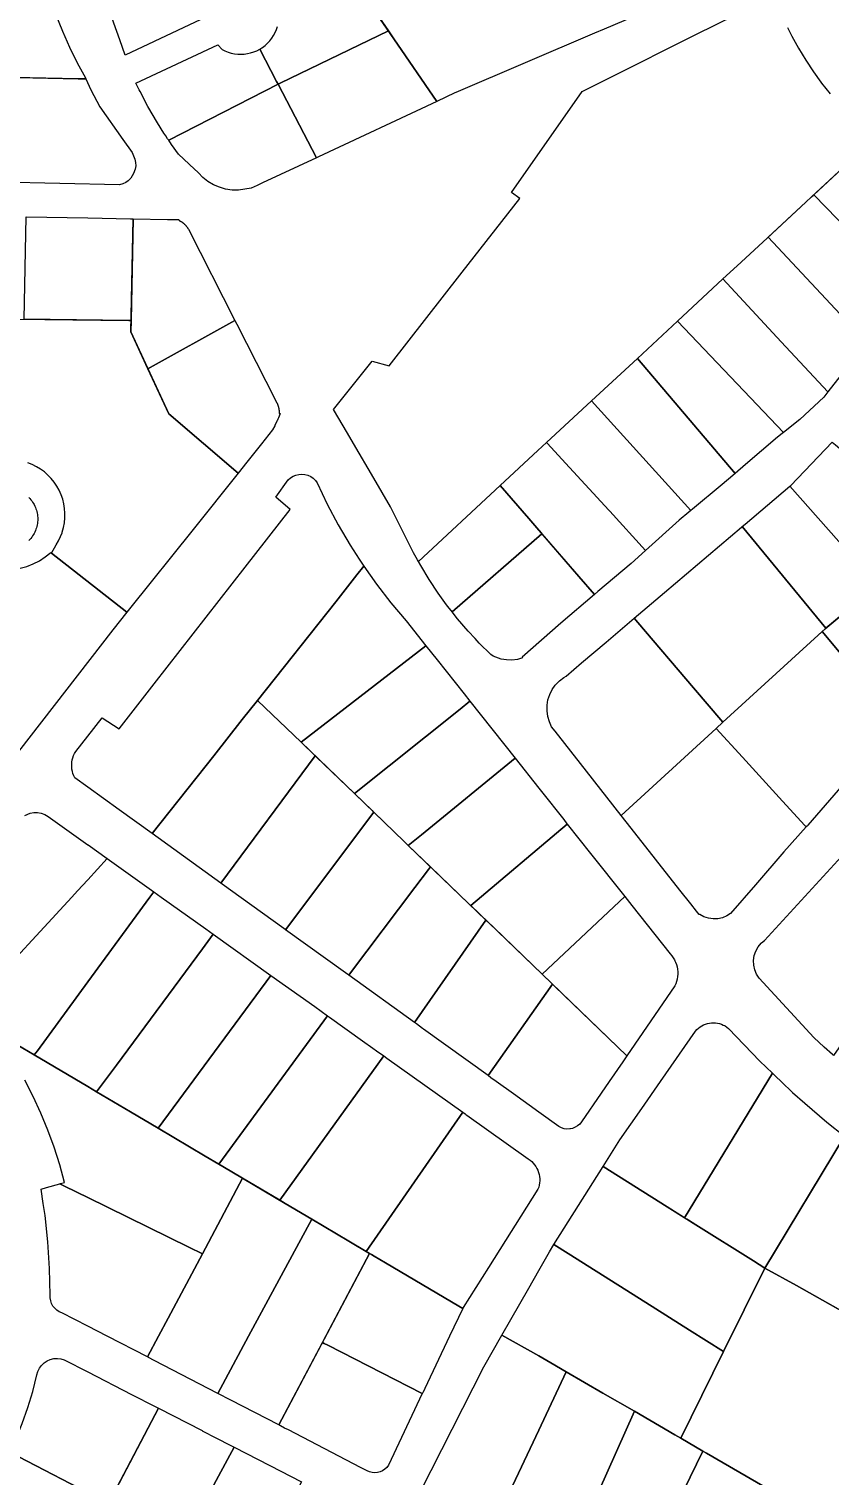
# Model space of a CAD drawing. Header units: metres. Extents: x 3 to 1027712, y 40 to 4430649.
# Drawn here: x 512892.1 to 513080.4, y 4412551.9 to 4412892.1 of the extents above; entities that cross this region are included whole.
import ezdxf

# ---------------------------------------------------------------- set-up
doc = ezdxf.new("R2010")
doc.units = ezdxf.units.M
doc.header["$MEASUREMENT"] = 0
doc.layers.add('A.ES.SDGC.CP.07003.cadastralparcel — CadastralParcel', color=1, linetype='Continuous')

msp = doc.modelspace()

# ---------------------------------------------------------------- linework, layer by layer
at = {"layer": 'A.ES.SDGC.CP.07003.cadastralparcel — CadastralParcel', "color": 7, "linetype": 'Continuous', "flags": 128}
for points in [[(512928.84, 4412917.29), (512929.59, 4412917.59), (512937.09, 4412902.13), (512936.53, 4412901.65), (512936.01, 4412901.12), (512935.54, 4412900.55), (512935.12, 4412899.94), (512934.75, 4412899.3), (512934.44, 4412898.62), (512934.2, 4412897.92), (512934.01, 4412897.2), (512933.89, 4412896.47), (512933.83, 4412895.73), (512933.84, 4412894.99), (512914.76, 4412885.93), (512913.47, 4412889.53), (512906.66, 4412908.57), (512912.66, 4412910.93), (512928.84, 4412917.29)], [(512859.76, 4412881.27), (512853.18, 4412894.28), (512854.02, 4412895.05), (512854.91, 4412896.04), (512855.72, 4412897.11), (512856.43, 4412898.24), (512857.05, 4412899.43), (512857.55, 4412900.67), (512857.95, 4412901.94), (512858.1, 4412902.66), (512858.23, 4412903.25), (512871.82, 4412901.51), (512894.63, 4412904.71), (512896.9, 4412899.22), (512897.35, 4412898.12), (512898.48, 4412895.45), (512899.98, 4412891.63), (512901.64, 4412887.87), (512903.46, 4412884.19), (512905.43, 4412880.59), (512905.53, 4412880.41), (512903.68, 4412880.4), (512861.87, 4412881.24), (512859.76, 4412881.27)], [(512951.18, 4412879.37), (512976.61, 4412891.7), (512977.9, 4412889.83), (512988, 4412875.09), (512960.21, 4412862.09), (512959.68, 4412861.85), (512950.67, 4412879.11), (512951.18, 4412879.37)], [(512937.53, 4412887.32), (512938.21, 4412886.98), (512938.93, 4412886.69), (512939.67, 4412886.46), (512940.42, 4412886.3), (512941.19, 4412886.21), (512941.96, 4412886.17), (512942.73, 4412886.21), (512943.49, 4412886.31), (512944.24, 4412886.48), (512944.98, 4412886.71), (512945.69, 4412887.01), (512946.37, 4412887.36), (512950.35, 4412879.73), (512950.67, 4412879.11), (512924.98, 4412865.94), (512924.72, 4412866.3), (512924.29, 4412866.97), (512923.85, 4412867.65), (512922.32, 4412870.04), (512920.09, 4412873.88), (512918.24, 4412877.42), (512918.04, 4412877.81), (512917.25, 4412879.35), (512936.55, 4412888.39), (512937.53, 4412887.32)], [(512885.87, 4412880.76), (512903.68, 4412880.4), (512905.53, 4412880.41), (512906.67, 4412877.78), (512908.77, 4412873.84), (512914.19, 4412866.14), (512916.36, 4412863.07), (512916.99, 4412861.51), (512917.19, 4412860.73), (512917.28, 4412859.94), (512917.11, 4412859.15), (512916.73, 4412858.11), (512916.08, 4412857.08), (512915.48, 4412856.4), (512914.9, 4412855.99), (512914.22, 4412855.69), (512913.43, 4412855.48), (512885.38, 4412856.08), (512885.87, 4412880.76)], [(512959.68, 4412861.85), (512946.99, 4412855.91), (512945.78, 4412855.35), (512944.4, 4412854.7), (512942.89, 4412854.42), (512941.38, 4412854.24), (512940.06, 4412854.25), (512939.86, 4412854.26), (512938.36, 4412854.48), (512936.9, 4412854.89), (512935.5, 4412855.5), (512934.2, 4412856.28), (512933.01, 4412857.22), (512931.96, 4412858.32), (512931.85, 4412858.46), (512931.02, 4412859.15), (512927.28, 4412862.68), (512925.67, 4412864.96), (512924.98, 4412865.94), (512950.67, 4412879.11), (512959.68, 4412861.85)], [(513096.06, 4412833.14), (513076.59, 4412853.13), (513090.96, 4412866.45), (513092.16, 4412865.46), (513093.64, 4412864.24), (513095.42, 4412862.77), (513095.88, 4412862.44), (513096.84, 4412862.88), (513097.45, 4412863.2), (513098.13, 4412863.33), (513098.82, 4412863.26), (513099.21, 4412863.12), (513099.45, 4412862.99), (513099.73, 4412862.8), (513105.5, 4412858.44), (513106.09, 4412857.37), (513106.5, 4412856.23), (513106.72, 4412855.03), (513106.74, 4412853.82), (513106.63, 4412852.9), (513106.57, 4412852.74), (513106.51, 4412852.64), (513106.29, 4412852.19), (513096.06, 4412833.14)], [(513088.47, 4412819), (513065.87, 4412843.18), (513074.76, 4412851.43), (513076.1, 4412852.67), (513076.43, 4412852.98), (513076.59, 4412853.13), (513096.06, 4412833.14), (513095.84, 4412832.73), (513095.61, 4412832.3), (513094.97, 4412831.12), (513088.47, 4412819)], [(512916.35, 4412847.51), (512916.64, 4412847.51), (512916.14, 4412823.62), (512915.9, 4412823.62), (512915.61, 4412823.62), (512891.04, 4412823.87), (512891.47, 4412847.97), (512905.95, 4412847.7), (512915.98, 4412847.52), (512916.35, 4412847.51)], [(512916.64, 4412847.51), (512924.72, 4412847.36), (512924.8, 4412847.36), (512924.81, 4412847.36), (512924.89, 4412847.36), (512924.97, 4412847.36), (512925.05, 4412847.36), (512925.14, 4412847.36), (512925.22, 4412847.36), (512925.31, 4412847.35), (512925.4, 4412847.35), (512925.42, 4412847.35), (512925.48, 4412847.35), (512925.52, 4412847.35), (512925.57, 4412847.35), (512925.65, 4412847.35), (512925.74, 4412847.35), (512925.82, 4412847.34), (512925.83, 4412847.34), (512925.91, 4412847.34), (512925.97, 4412847.34), (512925.99, 4412847.34), (512926.01, 4412847.34), (512926.07, 4412847.34), (512926.16, 4412847.34), (512926.24, 4412847.34), (512926.29, 4412847.34), (512926.33, 4412847.33), (512926.41, 4412847.33), (512926.49, 4412847.33), (512926.53, 4412847.33), (512926.58, 4412847.33), (512926.66, 4412847.33), (512926.68, 4412847.33), (512926.74, 4412847.33), (512926.82, 4412847.33), (512926.9, 4412847.33), (512926.95, 4412847.32), (512926.99, 4412847.32), (512927.03, 4412847.32), (512927.07, 4412847.32), (512927.1, 4412847.32), (512927.15, 4412847.32), (512927.22, 4412847.32), (512927.3, 4412847.32), (512927.38, 4412847.32), (512927.46, 4412847.08), (512927.53, 4412847.04), (512927.61, 4412847), (512927.68, 4412846.96), (512927.76, 4412846.92), (512927.83, 4412846.87), (512927.9, 4412846.83), (512927.98, 4412846.78), (512928.05, 4412846.74), (512928.12, 4412846.69), (512928.19, 4412846.64), (512928.26, 4412846.59), (512928.32, 4412846.54), (512928.39, 4412846.49), (512928.46, 4412846.43), (512928.52, 4412846.38), (512928.59, 4412846.32), (512928.65, 4412846.26), (512928.71, 4412846.21), (512928.77, 4412846.15), (512928.83, 4412846.09), (512928.89, 4412846.03), (512928.95, 4412845.96), (512929.01, 4412845.9), (512929.06, 4412845.83), (512929.12, 4412845.77), (512929.17, 4412845.7), (512929.22, 4412845.64), (512929.27, 4412845.57), (512929.32, 4412845.5), (512929.37, 4412845.43), (512929.42, 4412845.36), (512929.47, 4412845.29), (512929.51, 4412845.21), (512929.55, 4412845.14), (512929.6, 4412845.07), (512929.61, 4412845.04), (512940.56, 4412823.55), (512939.15, 4412822.77), (512921.32, 4412812.93), (512920.07, 4412812.24), (512916.09, 4412820.88), (512916.64, 4412847.51)], [(513065.64, 4412842.97), (513065.87, 4412843.18), (513088.47, 4412819), (513088.3, 4412818.68), (513087.86, 4412817.86), (513084.81, 4412812.97), (513079.92, 4412806.82), (513068.98, 4412818.59), (513055.26, 4412833.35), (513058.63, 4412836.47), (513065.64, 4412842.97)], [(513055.26, 4412833.35), (513068.98, 4412818.59), (513079.92, 4412806.82), (513078.94, 4412805.59), (513073.37, 4412800.31), (513069.46, 4412797.26), (513044.6, 4412823.46), (513055.26, 4412833.35)], [(512921.32, 4412812.93), (512939.15, 4412822.77), (512940.56, 4412823.55), (512940.97, 4412822.75), (512947.79, 4412809.34), (512950.41, 4412804.2), (512950.44, 4412804.12), (512950.48, 4412804.04), (512950.52, 4412803.96), (512950.55, 4412803.88), (512950.59, 4412803.8), (512950.62, 4412803.72), (512950.65, 4412803.63), (512950.68, 4412803.55), (512950.71, 4412803.47), (512950.73, 4412803.38), (512950.76, 4412803.3), (512950.78, 4412803.21), (512950.8, 4412803.13), (512950.82, 4412803.04), (512950.84, 4412802.96), (512950.86, 4412802.87), (512950.88, 4412802.78), (512950.89, 4412802.7), (512950.9, 4412802.61), (512950.92, 4412802.52), (512950.93, 4412802.43), (512950.93, 4412802.35), (512950.94, 4412802.26), (512950.95, 4412802.17), (512950.95, 4412802.08), (512950.95, 4412801.99), (512950.95, 4412801.91), (512950.95, 4412801.82), (512950.95, 4412801.73), (512951.2, 4412801.71), (512951.11, 4412801.49), (512951.08, 4412801.41), (512951.04, 4412801.33), (512951.01, 4412801.25), (512950.98, 4412801.17), (512950.94, 4412801.09), (512950.91, 4412801.02), (512950.88, 4412800.94), (512950.84, 4412800.86), (512950.81, 4412800.78), (512950.78, 4412800.7), (512950.66, 4412800.42), (512950.53, 4412800.14), (512950.49, 4412800.06), (512950.45, 4412799.99), (512950.41, 4412799.91), (512950.37, 4412799.83), (512950.33, 4412799.75), (512950.29, 4412799.67), (512950.25, 4412799.59), (512950.21, 4412799.51), (512950.18, 4412799.43), (512950.14, 4412799.35), (512950.1, 4412799.27), (512950.06, 4412799.2), (512950.02, 4412799.12), (512949.98, 4412799.04), (512949.94, 4412798.96), (512949.91, 4412798.88), (512949.89, 4412798.84), (512949.41, 4412797.88), (512946.76, 4412794.57), (512943.32, 4412790.26), (512941.27, 4412787.7), (512924.98, 4412801.61), (512920.07, 4412812.24), (512921.32, 4412812.93)], [(513044.6, 4412823.46), (513069.46, 4412797.26), (513069.16, 4412797.03), (513068.07, 4412796.18), (513060.58, 4412789.73), (513058.12, 4412787.62), (513035.14, 4412814.68), (513044.6, 4412823.46)], [(513035.14, 4412814.68), (513058.12, 4412787.62), (513057.55, 4412787.12), (513055.08, 4412785), (513048.11, 4412779.22), (513047.71, 4412778.89), (513024.36, 4412804.68), (513035.14, 4412814.68)], [(513024.36, 4412804.68), (513047.71, 4412778.89), (513047.27, 4412778.52), (513045, 4412776.64), (513037.07, 4412769.53), (513028.64, 4412778.76), (513028.44, 4412778.98), (513018.23, 4412790.08), (513014.01, 4412794.68), (513013.81, 4412794.89), (513024.36, 4412804.68)], [(513013.81, 4412794.89), (513014.01, 4412794.68), (513018.23, 4412790.08), (513028.44, 4412778.98), (513028.64, 4412778.76), (513037.07, 4412769.53), (513033.67, 4412766.48), (513025.87, 4412759.85), (513025.07, 4412759.16), (513021.42, 4412763.38), (513011.05, 4412775.37), (513009.61, 4412777.03), (513002.89, 4412784.76), (513011.76, 4412792.99), (513013.81, 4412794.89)], [(513071.2, 4412784.82), (513080.96, 4412794.97), (513081.7, 4412794.34), (513106.18, 4412773.66), (513104.61, 4412772.31), (513099.02, 4412767.62), (513091.77, 4412761.52), (513091.57, 4412761.34), (513070.98, 4412784.64), (513071.2, 4412784.82)], [(512969.75, 4412767.49), (512970.65, 4412766.1), (512970.84, 4412765.83), (512969.2, 4412763.76), (512964.23, 4412757.48), (512945.86, 4412734.27), (512942.28, 4412729.75), (512935.58, 4412721.27), (512921.09, 4412702.96), (512913.36, 4412708.53), (512905.95, 4412713.86), (512902.9, 4412716.06), (512902.66, 4412716.55), (512902.47, 4412717.06), (512902.33, 4412717.59), (512902.23, 4412718.12), (512902.17, 4412718.66), (512902.17, 4412719.21), (512902.21, 4412719.75), (512902.3, 4412720.29), (512902.44, 4412720.81), (512902.62, 4412721.33), (512902.85, 4412721.82), (512903.12, 4412722.29), (512905.95, 4412725.89), (512909.33, 4412730.19), (512913.31, 4412727.61), (512921.56, 4412738.18), (512942.94, 4412765.6), (512953.5, 4412779.15), (512950.18, 4412782.08), (512953.09, 4412786.09), (512953.62, 4412786.57), (512954.22, 4412786.96), (512954.88, 4412787.25), (512955.58, 4412787.42), (512956.3, 4412787.47), (512957.01, 4412787.4), (512957.7, 4412787.21), (512958.35, 4412786.9), (512958.94, 4412786.49), (512959.45, 4412785.99), (512959.87, 4412785.41), (512962.25, 4412780.41), (512964.85, 4412775.52), (512967.65, 4412770.75), (512969.75, 4412767.49)], [(513002.89, 4412784.76), (513009.61, 4412777.03), (513011.05, 4412775.37), (513012.49, 4412773.7), (513012.72, 4412773.44), (512991.57, 4412755.11), (512991.34, 4412755.4), (512990.53, 4412756.43), (512989.9, 4412757.3), (512988.29, 4412759.52), (512986.19, 4412762.7), (512984.21, 4412765.96), (512983.67, 4412766.94), (513002.89, 4412784.76)], [(513079.44, 4412751.26), (513059.78, 4412775.13), (513060.45, 4412775.7), (513070.98, 4412784.64), (513091.57, 4412761.34), (513089.38, 4412759.51), (513079.44, 4412751.26)], [(513059.64, 4412775.01), (513059.78, 4412775.13), (513079.44, 4412751.26), (513079.25, 4412751.1), (513077.64, 4412749.63), (513055.26, 4412729.13), (513048.32, 4412737.25), (513035.25, 4412752.56), (513034.39, 4412753.57), (513041.54, 4412759.64), (513059.64, 4412775.01)], [(513012.72, 4412773.44), (513021.42, 4412763.38), (513025.07, 4412759.16), (513017.14, 4412752.42), (513008.03, 4412744.44), (513008.18, 4412744.3), (513006.95, 4412743.93), (513005.67, 4412743.75), (513004.38, 4412743.78), (513003.12, 4412744), (513001.9, 4412744.42), (513001.23, 4412744.66), (513000.68, 4412745.07), (512997.97, 4412747.75), (512996.99, 4412748.81), (512995.37, 4412750.55), (512992.89, 4412753.44), (512991.57, 4412755.11), (513012.72, 4412773.44)], [(512915.15, 4412755.01), (512911.86, 4412750.88), (512889.65, 4412722.23), (512858.03, 4412746.98), (512858.55, 4412747.66), (512875.53, 4412769.9), (512880.15, 4412767.47), (512880.63, 4412767.16), (512881.76, 4412766.53), (512882.06, 4412766.38), (512883.58, 4412765.79), (512885.16, 4412765.39), (512886.78, 4412765.19), (512888.41, 4412765.18), (512890.03, 4412765.38), (512891.61, 4412765.77), (512893.14, 4412766.35), (512894.58, 4412767.11), (512895.91, 4412768.05), (512897.27, 4412769.01), (512897.39, 4412768.91), (512915.15, 4412755.01)], [(512956.09, 4412724.43), (512945.86, 4412734.27), (512964.23, 4412757.48), (512969.2, 4412763.76), (512970.84, 4412765.83), (512973.84, 4412761.58), (512977.23, 4412757.2), (512980.8, 4412752.97), (512985.44, 4412747.12), (512956.09, 4412724.43)], [(513096.93, 4412728.5), (513078.56, 4412750.48), (513079.25, 4412751.1), (513088.78, 4412759.01), (513089.38, 4412759.51), (513107.19, 4412737.49), (513106.43, 4412736.87), (513105.77, 4412736.33), (513099.65, 4412731.06), (513096.93, 4412728.5)], [(513014.99, 4412728.04), (513014.49, 4412729.27), (513014.1, 4412730.53), (513013.91, 4412731.83), (513013.92, 4412733.14), (513014.13, 4412734.44), (513014.53, 4412735.69), (513015.12, 4412736.86), (513015.8, 4412737.83), (513015.88, 4412737.93), (513016.8, 4412738.87), (513017.84, 4412739.67), (513018.43, 4412740.01), (513022.03, 4412743.07), (513027.79, 4412747.97), (513034.39, 4412753.57), (513035.25, 4412752.56), (513048.32, 4412737.25), (513055.26, 4412729.13), (513053.69, 4412727.69), (513031.35, 4412707.23), (513023.15, 4412717.66), (513018.07, 4412724.12), (513015.8, 4412727.01), (513014.99, 4412728.04)], [(513077.64, 4412749.63), (513078.56, 4412750.48), (513096.93, 4412728.5), (513096.05, 4412727.67), (513094.71, 4412726.41), (513087.44, 4412719.06), (513075.25, 4412704.96), (513075.1, 4412704.81), (513074.83, 4412704.52), (513074.43, 4412704.96), (513068.51, 4412711.45), (513059.87, 4412720.92), (513053.69, 4412727.69), (513055.26, 4412729.13), (513077.64, 4412749.63)], [(512968.63, 4412712.36), (512956.09, 4412724.43), (512985.44, 4412747.12), (512988.06, 4412743.81), (512994.4, 4412735.82), (512995.77, 4412734.09), (512993.46, 4412732.24), (512968.63, 4412712.36)], [(512937.2, 4412691.35), (512921.09, 4412702.96), (512935.58, 4412721.27), (512942.28, 4412729.75), (512945.86, 4412734.27), (512956.09, 4412724.43), (512959.43, 4412721.22), (512937.2, 4412691.35)], [(512980.35, 4412701.09), (512968.63, 4412712.36), (512993.46, 4412732.24), (512995.77, 4412734.09), (513006.43, 4412720.66), (512984.39, 4412702.7), (512981.3, 4412700.18), (512980.35, 4412701.09)], [(513047.68, 4412686.46), (513045.16, 4412689.66), (513033.71, 4412704.23), (513031.35, 4412707.23), (513053.69, 4412727.69), (513059.87, 4412720.92), (513068.51, 4412711.45), (513074.43, 4412704.96), (513074.83, 4412704.52), (513069.6, 4412698.7), (513062.88, 4412690.93), (513057.06, 4412684.2), (513056.14, 4412683.6), (513055.12, 4412683.18), (513054.03, 4412682.94), (513052.93, 4412682.91), (513051.84, 4412683.07), (513050.79, 4412683.43), (513049.82, 4412683.97), (513049.67, 4412683.95), (513049.34, 4412684.34), (513049.04, 4412684.73), (513047.68, 4412686.46)], [(512973.06, 4412708.1), (512973.18, 4412707.98), (512952.47, 4412680.35), (512952.35, 4412680.43), (512952.05, 4412680.65), (512941.98, 4412687.9), (512937.57, 4412691.08), (512937.2, 4412691.35), (512959.43, 4412721.22), (512959.74, 4412720.91), (512968.63, 4412712.36), (512972.77, 4412708.38), (512973.06, 4412708.1)], [(513018.6, 4412705.3), (513018.67, 4412705.21), (512995.97, 4412686.06), (512995.85, 4412686.17), (512995.45, 4412686.56), (512981.3, 4412700.18), (512984.39, 4412702.7), (513006.43, 4412720.66), (513011.96, 4412713.68), (513012.62, 4412712.84), (513017.84, 4412706.26), (513018.6, 4412705.3)], [(512973.18, 4412707.98), (512980.35, 4412701.09), (512981.3, 4412700.18), (512986.5, 4412695.17), (512986.02, 4412694.53), (512982.85, 4412690.32), (512967.72, 4412670.27), (512967.28, 4412669.68), (512966.51, 4412670.23), (512952.47, 4412680.35), (512973.18, 4412707.98)], [(513018.67, 4412705.21), (513024.14, 4412698.31), (513032.21, 4412688.14), (513012.77, 4412669.89), (512995.97, 4412686.06), (513018.67, 4412705.21)], [(512910.52, 4412697.08), (512921.45, 4412689.28), (512920.56, 4412688.06), (512905.95, 4412668.1), (512894.11, 4412651.93), (512893.38, 4412650.93), (512888.04, 4412654.09), (512883.55, 4412656.75), (512881.61, 4412659.29), (512878.85, 4412662.6), (512878.76, 4412662.7), (512880.73, 4412664.83), (512902.19, 4412688.06), (512903.52, 4412689.5), (512905.95, 4412692.13), (512910.52, 4412697.08)], [(513101.54, 4412682.98), (513101.98, 4412682.63), (513102.92, 4412681.89), (513081.28, 4412650.79), (513081.03, 4412651.02), (513079.08, 4412652.79), (513076.62, 4412655.03), (513063.74, 4412668.97), (513063.14, 4412669.91), (513062.72, 4412670.95), (513062.49, 4412672.05), (513062.46, 4412673.17), (513062.62, 4412674.28), (513062.98, 4412675.34), (513063.53, 4412676.32), (513064.24, 4412677.18), (513064.31, 4412677.25), (513064.99, 4412677.84), (513083.13, 4412697.55), (513095.78, 4412687.54), (513101.54, 4412682.98)], [(512982.77, 4412658.52), (512967.28, 4412669.68), (512967.72, 4412670.27), (512982.85, 4412690.32), (512986.02, 4412694.53), (512986.5, 4412695.17), (512995.45, 4412686.56), (512999.56, 4412682.6), (512982.77, 4412658.52)], [(512921.45, 4412689.28), (512923.17, 4412688.06), (512933.68, 4412680.56), (512935.42, 4412679.32), (512932.89, 4412675.9), (512912.67, 4412648.51), (512908.04, 4412642.25), (512905.95, 4412643.49), (512893.38, 4412650.93), (512894.11, 4412651.93), (512905.95, 4412668.1), (512920.56, 4412688.06), (512921.45, 4412689.28)], [(513032.68, 4412650.73), (513012.77, 4412669.89), (513032.21, 4412688.14), (513033.86, 4412686.06), (513042.89, 4412674.68), (513043.26, 4412674.24), (513043.59, 4412673.76), (513043.88, 4412673.26), (513043.97, 4412673.08), (513044.13, 4412672.74), (513044.33, 4412672.2), (513044.48, 4412671.65), (513044.59, 4412671.08), (513044.64, 4412670.5), (513044.65, 4412669.93), (513044.61, 4412669.35), (513044.52, 4412668.78), (513044.38, 4412668.22), (513044.19, 4412667.68), (513043.96, 4412667.15), (513032.68, 4412650.73)], [(513000.05, 4412646.07), (512984.85, 4412657.02), (512984.67, 4412657.15), (512983.21, 4412658.21), (512982.77, 4412658.52), (512999.56, 4412682.6), (512999.89, 4412682.28), (513001.37, 4412680.86), (513012.77, 4412669.89), (513015.19, 4412667.56), (513000.05, 4412646.07)], [(512935.42, 4412679.32), (512949.01, 4412669.63), (512930.91, 4412645.12), (512922.48, 4412633.7), (512915.99, 4412637.54), (512908.04, 4412642.25), (512912.67, 4412648.51), (512932.89, 4412675.9), (512935.42, 4412679.32)], [(512936.73, 4412625.26), (512933.53, 4412627.15), (512922.48, 4412633.7), (512930.91, 4412645.12), (512949.01, 4412669.63), (512959.29, 4412662.3), (512962.29, 4412660.16), (512936.73, 4412625.26)], [(513015.7, 4412667.07), (513032.68, 4412650.73), (513031.72, 4412649.32), (513028.53, 4412644.68), (513026.63, 4412641.91), (513022.02, 4412635.19), (513021.58, 4412634.69), (513021.08, 4412634.26), (513020.5, 4412633.92), (513019.88, 4412633.68), (513019.43, 4412633.58), (513019.23, 4412633.54), (513018.57, 4412633.52), (513017.91, 4412633.6), (513017.27, 4412633.79), (513016.68, 4412634.08), (513011.96, 4412637.48), (513006, 4412641.77), (513001.97, 4412644.68), (513000.71, 4412645.59), (513000.05, 4412646.07), (513015.19, 4412667.56), (513015.7, 4412667.07)], [(512951.08, 4412616.76), (512942.35, 4412621.93), (512937.69, 4412624.69), (512936.73, 4412625.26), (512962.29, 4412660.16), (512962.78, 4412659.81), (512970.54, 4412654.28), (512972.95, 4412652.55), (512973.83, 4412651.92), (512975.51, 4412650.73), (512951.08, 4412616.76)], [(513046.24, 4412612.66), (513042.16, 4412615.22), (513027.07, 4412624.68), (513031.05, 4412631), (513036.16, 4412638.35), (513040.56, 4412644.68), (513048.81, 4412656.54), (513049.14, 4412656.89), (513049.49, 4412657.22), (513049.87, 4412657.52), (513050.27, 4412657.78), (513050.7, 4412658), (513051.14, 4412658.18), (513051.6, 4412658.33), (513052.07, 4412658.43), (513052.54, 4412658.49), (513053.02, 4412658.51), (513053.5, 4412658.48), (513053.98, 4412658.42), (513054.45, 4412658.31), (513054.9, 4412658.16), (513055.34, 4412657.97), (513055.63, 4412657.82), (513055.77, 4412657.74), (513056.17, 4412657.48), (513056.54, 4412657.18), (513063.91, 4412649.47), (513066.89, 4412646.63), (513046.24, 4412612.66)], [(512971.39, 4412604.74), (512967.35, 4412607.12), (512958.59, 4412612.31), (512952.36, 4412616), (512951.08, 4412616.76), (512975.51, 4412650.73), (512976.28, 4412650.18), (512994.09, 4412637.48), (512971.39, 4412604.74)], [(513067.64, 4412645.91), (513068.99, 4412644.62), (513071.62, 4412642.1), (513074.51, 4412639.59), (513079.66, 4412635.1), (513083.82, 4412631.8), (513065.13, 4412600.84), (513062.42, 4412602.53), (513048.85, 4412611.02), (513047.14, 4412612.09), (513046.75, 4412612.33), (513046.24, 4412612.66), (513066.89, 4412646.63), (513067.64, 4412645.91)], [(512994.67, 4412637.07), (512994.85, 4412636.94), (512995.08, 4412636.77), (513009.51, 4412626.48), (513009.92, 4412626.19), (513010.31, 4412625.86), (513010.66, 4412625.5), (513010.99, 4412625.12), (513011.28, 4412624.7), (513011.29, 4412624.69), (513011.53, 4412624.26), (513011.75, 4412623.81), (513011.92, 4412623.33), (513012.05, 4412622.84), (513012.14, 4412622.35), (513012.19, 4412621.84), (513012.19, 4412621.34), (513012.15, 4412620.83), (513012.07, 4412620.34), (513011.95, 4412619.85), (513011.78, 4412619.37), (513000.16, 4412600.98), (512994.21, 4412591.55), (512994.09, 4412591.29), (512993.15, 4412591.85), (512975.91, 4412602.05), (512973.3, 4412603.6), (512972.61, 4412604.01), (512972.21, 4412604.25), (512971.39, 4412604.74), (512994.09, 4412637.48), (512994.67, 4412637.07)], [(513065.13, 4412600.84), (513083.82, 4412631.8), (513084.33, 4412631.39), (513085.14, 4412630.75), (513086.94, 4412629.32), (513088.01, 4412628.47), (513096.42, 4412622.4), (513100.47, 4412619.74), (513102.63, 4412618.33), (513084.26, 4412590.16), (513072.51, 4412596.72), (513065.13, 4412600.84)], [(513027.07, 4412624.68), (513042.16, 4412615.22), (513046.75, 4412612.33), (513048.85, 4412611.02), (513062.42, 4412602.53), (513065.13, 4412600.84), (513055.4, 4412581.18), (513047.36, 4412586.26), (513037.14, 4412592.72), (513018.91, 4412604.24), (513015.53, 4412606.38), (513027.07, 4412624.68)], [(512942.35, 4412621.93), (512952.36, 4412616), (512958.59, 4412612.31), (512943.75, 4412584.8), (512936.51, 4412571.37), (512921.57, 4412579.12), (512920.26, 4412579.8), (512919.99, 4412579.94), (512922.58, 4412584.8), (512924.86, 4412589.09), (512932.89, 4412604.17), (512942.35, 4412621.93)], [(512899.39, 4412620.65), (512900.17, 4412620.27), (512903.54, 4412618.61), (512905.95, 4412617.42), (512929.71, 4412605.73), (512932.89, 4412604.17), (512924.86, 4412589.09), (512922.58, 4412584.8), (512919.99, 4412579.94), (512910.53, 4412584.8), (512905.95, 4412587.15), (512899.84, 4412590.29), (512899.23, 4412590.56), (512898.67, 4412590.92), (512898.18, 4412591.38), (512897.77, 4412591.91), (512897.45, 4412592.5), (512897.24, 4412593.14), (512897.13, 4412593.8), (512897.13, 4412594.47), (512896.99, 4412600.73), (512896.59, 4412606.98), (512895.91, 4412613.21), (512895.48, 4412616.02), (512894.97, 4412619.4), (512896.25, 4412619.76), (512899.39, 4412620.65)], [(512950.84, 4412563.95), (512939.62, 4412569.76), (512936.51, 4412571.37), (512943.75, 4412584.8), (512958.59, 4412612.31), (512967.35, 4412607.12), (512972.21, 4412604.25), (512950.84, 4412563.95)], [(512961.29, 4412583.67), (512972.21, 4412604.25), (512972.61, 4412604.01), (512973.3, 4412603.6), (512975.91, 4412602.05), (512993.15, 4412591.85), (512994.09, 4412591.29), (512991, 4412584.8), (512985.18, 4412572.55), (512984.69, 4412571.53), (512984.59, 4412571.33), (512962.4, 4412582.7), (512961.55, 4412583.13), (512961.12, 4412583.35), (512961.29, 4412583.67)], [(513015.53, 4412606.38), (513018.91, 4412604.24), (513037.14, 4412592.72), (513047.36, 4412586.26), (513055.4, 4412581.18), (513047.79, 4412565.79), (513045.34, 4412560.84), (513043.97, 4412561.64), (513034.45, 4412567.16), (513027.06, 4412571.45), (513018.44, 4412576.45), (513014.78, 4412578.58), (513011.96, 4412580.21), (513003.31, 4412585.06), (513009.6, 4412596.13), (513011.96, 4412600.28), (513014.46, 4412604.68), (513015.53, 4412606.38)], [(513065.13, 4412600.84), (513072.51, 4412596.72), (513085.32, 4412589.56), (513087.01, 4412588.61), (513094.42, 4412584.47), (513103.39, 4412579.47), (513097.72, 4412568.66), (513082.38, 4412539.33), (513077.73, 4412542.02), (513066.7, 4412548.43), (513063.12, 4412550.51), (513051.39, 4412557.32), (513050.57, 4412557.8), (513045.34, 4412560.84), (513047.79, 4412565.79), (513055.4, 4412581.18), (513065.13, 4412600.84)], [(513014.78, 4412578.58), (513018.44, 4412576.45), (513011.96, 4412562.71), (513000.39, 4412538.17), (512986.1, 4412545.61), (512985.64, 4412546), (512985.26, 4412546.47), (512984.97, 4412546.99), (512984.77, 4412547.56), (512984.66, 4412548.15), (512984.66, 4412548.75), (512984.77, 4412549.34), (512984.97, 4412549.91), (512986.65, 4412553.21), (512999.09, 4412577.63), (513003.31, 4412585.06), (513011.96, 4412580.21), (513014.78, 4412578.58)], [(512984.59, 4412571.33), (512976.61, 4412554.5), (512976.24, 4412553.98), (512975.78, 4412553.53), (512975.26, 4412553.17), (512974.68, 4412552.9), (512974.06, 4412552.74), (512973.43, 4412552.68), (512972.79, 4412552.74), (512972.18, 4412552.9), (512971.6, 4412553.17), (512970.03, 4412553.98), (512953.1, 4412562.77), (512952.23, 4412563.22), (512951.28, 4412563.72), (512950.84, 4412563.95), (512961.12, 4412583.35), (512961.55, 4412583.13), (512962.4, 4412582.7), (512984.59, 4412571.33)], [(512921.78, 4412568.28), (512922.59, 4412567.87), (512910.81, 4412545.48), (512909.94, 4412545.94), (512887.67, 4412557.53), (512889.05, 4412560.55), (512890.53, 4412564.26), (512891.85, 4412568.02), (512893, 4412571.85), (512893.98, 4412575.71), (512894.21, 4412576.52), (512894.57, 4412577.29), (512895.07, 4412577.96), (512895.68, 4412578.54), (512896.37, 4412579), (512897.14, 4412579.34), (512897.96, 4412579.54), (512898.8, 4412579.58), (512899.63, 4412579.49), (512900.44, 4412579.24), (512905.95, 4412576.41), (512916.2, 4412571.14), (512921.78, 4412568.28)], [(513018.44, 4412576.45), (513027.06, 4412571.45), (513034.45, 4412567.16), (513017.53, 4412529.25), (513011.96, 4412532.15), (513000.42, 4412538.16), (513000.39, 4412538.17), (513011.96, 4412562.71), (513018.44, 4412576.45)], [(512922.59, 4412567.87), (512932.81, 4412562.61), (512932.88, 4412562.58), (512936.2, 4412560.87), (512939.43, 4412559.21), (512940.38, 4412558.72), (512928.75, 4412537.25), (512917.69, 4412516.83), (512917.28, 4412517), (512913.04, 4412518.81), (512905.95, 4412521.82), (512899.75, 4412524.45), (512922.59, 4412567.87)], [(513043.97, 4412561.64), (513045.34, 4412560.84), (513050.57, 4412557.8), (513034.07, 4412524.03), (513032.75, 4412521.33), (513030.72, 4412522.39), (513018.79, 4412528.6), (513017.53, 4412529.25), (513034.45, 4412567.16), (513043.97, 4412561.64)], [(512909.94, 4412545.94), (512910.81, 4412545.48), (512899.75, 4412524.45), (512898.78, 4412524.87), (512887.2, 4412529.8), (512876.27, 4412534.44), (512873.15, 4412535.77), (512874.27, 4412536.99), (512876.82, 4412540.06), (512879.23, 4412543.24), (512881.5, 4412546.52), (512883.62, 4412549.89), (512885.59, 4412553.37), (512887.4, 4412556.93), (512887.67, 4412557.53), (512909.94, 4412545.94)], [(512940.38, 4412558.72), (512948.74, 4412554.43), (512956.22, 4412550.59), (512934.35, 4412509.75), (512917.69, 4412516.83), (512928.75, 4412537.25), (512940.38, 4412558.72)], [(513051.39, 4412557.32), (513063.12, 4412550.51), (513066.7, 4412548.43), (513064.74, 4412544.35), (513052.92, 4412519.67), (513049.52, 4412512.59), (513045.32, 4412514.78), (513032.75, 4412521.33), (513034.07, 4412524.03), (513050.57, 4412557.8), (513051.39, 4412557.32)]]:
    msp.add_lwpolyline(points, close=True, dxfattribs=at)
for points in [[(512966.61, 4412906.28), (512976.61, 4412891.7), (512951.18, 4412879.37), (512950.67, 4412879.11), (512950.35, 4412879.73), (512946.37, 4412887.36), (512946.85, 4412887.66), (512947.03, 4412887.77), (512947.64, 4412888.24), (512948.21, 4412888.75), (512948.74, 4412889.32), (512949.21, 4412889.93), (512949.63, 4412890.57), (512950, 4412891.25), (512950.3, 4412891.96), (512950.54, 4412892.69)], [(513039.72, 4412897.33), (513027.37, 4412892.07), (513025.1, 4412891.1), (512992.48, 4412877.17), (512992.25, 4412877.07), (512988, 4412875.09), (512977.9, 4412889.83), (512966.61, 4412906.28)], [(513090.96, 4412866.45), (513076.1, 4412852.67), (513074.76, 4412851.43), (513065.64, 4412842.97), (513058.63, 4412836.47), (513055.26, 4412833.35), (513044.6, 4412823.46), (513035.14, 4412814.68), (513024.36, 4412804.68), (513013.81, 4412794.89), (513011.76, 4412792.99), (513002.89, 4412784.76), (512983.67, 4412766.94), (512983.44, 4412767.35), (512982.55, 4412768.97), (512982.37, 4412769.3), (512977.14, 4412779.77), (512973.17, 4412786.54), (512968.39, 4412794.68), (512966.98, 4412797.07), (512963.7, 4412802.65), (512972.81, 4412814.06), (512976.82, 4412812.94), (512993.97, 4412834.91), (513007.49, 4412852.24), (513005.54, 4412853.69), (513022.15, 4412877.44), (513028.44, 4412880.58), (513048.76, 4412890.72), (513068.14, 4412900.39)], [(513070.47, 4412892.46), (513071.33, 4412890.72), (513071.47, 4412890.43), (513073.04, 4412887.57), (513074.73, 4412884.77), (513076.54, 4412882.05), (513078.3, 4412879.62), (513078.46, 4412879.41), (513080.49, 4412876.85)], [(512889.3, 4412823.89), (512915.61, 4412823.62), (512915.9, 4412823.62), (512916.14, 4412823.62), (512916.09, 4412820.88), (512924.98, 4412801.61), (512941.27, 4412787.7), (512930.72, 4412774.49), (512915.79, 4412755.8), (512915.15, 4412755.01), (512897.39, 4412768.91), (512898.53, 4412770.84), (512899.1, 4412771.81), (512899.58, 4412772.82), (512899.9, 4412773.67), (512899.97, 4412773.86), (512900.27, 4412774.94), (512900.48, 4412776.04), (512900.59, 4412777.16), (512900.6, 4412778.28), (512900.52, 4412779.39), (512900.34, 4412780.5), (512900.06, 4412781.58), (512899.7, 4412782.64), (512899.24, 4412783.66), (512898.7, 4412784.64), (512898.07, 4412785.57), (512897.37, 4412786.44), (512896.59, 4412787.24), (512895.75, 4412787.98), (512894.84, 4412788.64), (512893.88, 4412789.22), (512892.88, 4412789.71), (512891.84, 4412790.12)], [(512892.1, 4412781.97), (512892.34, 4412781.72), (512892.57, 4412781.46), (512892.79, 4412781.17), (512892.99, 4412780.89), (512893.18, 4412780.59), (512893.35, 4412780.29), (512893.51, 4412779.97), (512893.65, 4412779.65), (512893.78, 4412779.31), (512893.89, 4412778.98), (512893.98, 4412778.65), (512894.06, 4412778.3), (512894.12, 4412777.96), (512894.16, 4412777.61), (512894.18, 4412777.26), (512894.19, 4412776.91), (512894.19, 4412776.91), (512894.18, 4412776.56), (512894.16, 4412776.22), (512894.12, 4412775.87), (512894.06, 4412775.52), (512893.98, 4412775.18), (512893.89, 4412774.85), (512893.78, 4412774.51), (512893.65, 4412774.18), (512893.51, 4412773.86), (512893.35, 4412773.54), (512893.18, 4412773.24), (512892.99, 4412772.94), (512892.79, 4412772.66), (512892.57, 4412772.37), (512892.34, 4412772.11), (512892.1, 4412771.85)], [(512891.12, 4412707.22), (512892.43, 4412707.75), (512893.29, 4412707.91), (512894.17, 4412707.91), (512895.03, 4412707.75), (512895.86, 4412707.45), (512896.62, 4412707), (512905.95, 4412700.34), (512906.02, 4412700.29), (512906.02, 4412700.29), (512910.52, 4412697.08), (512905.95, 4412692.13), (512903.52, 4412689.5), (512902.19, 4412688.06), (512880.73, 4412664.83)], [(512888.04, 4412654.09), (512893.38, 4412650.93), (512905.95, 4412643.49), (512908.04, 4412642.25), (512915.99, 4412637.54), (512922.48, 4412633.7), (512933.53, 4412627.15), (512937.69, 4412624.69), (512942.35, 4412621.93), (512932.89, 4412604.17), (512929.71, 4412605.73), (512905.95, 4412617.42), (512903.54, 4412618.61), (512900.17, 4412620.27), (512899.39, 4412620.65), (512899.58, 4412620.7), (512900.51, 4412620.96), (512899.38, 4412625.11), (512898.08, 4412629.22), (512896.6, 4412633.26), (512894.95, 4412637.24), (512893.13, 4412641.15), (512891.14, 4412644.97)]]:
    msp.add_lwpolyline(points, dxfattribs=at)

doc.saveas('drawing.dxf')
